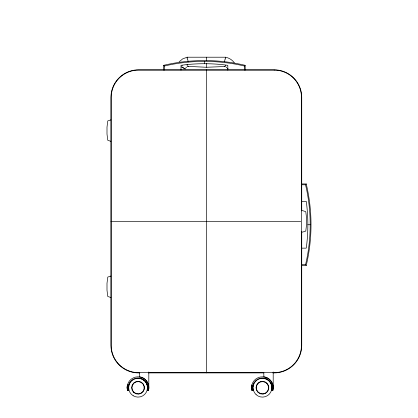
<?xml version="1.0" encoding="UTF-8"?>
<svg xmlns="http://www.w3.org/2000/svg" width="418" height="418" viewBox="0 0 418 418"><rect width="100%" height="100%" fill="white"/><g stroke="black" fill="none" stroke-linecap="round" stroke-linejoin="round"><path stroke-width="0.63" d="M147.622 388.024L147.387 390.213L148.526 390.334L148.865 387.669L148.479 384.853L147.382 382.23A10.884 10.884 0 0 0 128.525 382.318L127.453 384.952L127.093 387.768L127.459 390.438L128.598 390.302A9.729 9.729 0 0 1 137.935 377.992A9.729 9.729 0 0 1 147.387 390.193L148.526 390.334C150.187 384.299 145.772 377.349 139.434 376.827L139.434 372.511M147.387 390.193L147.627 388.301M252.618 387.172L252.989 390.302L251.85 390.438L251.484 387.768L251.845 384.952L252.916 382.318A10.884 10.884 0 0 1 271.773 382.23L272.876 384.853L273.257 387.669L272.917 390.334L271.778 390.193L272.097 387.674L271.872 386.023M127.511 384.806L127.067 387.131L127.459 390.438L128.598 390.281L128.227 387.172L129.533 382.893M251.902 384.806L251.458 387.131L251.85 390.438L252.989 390.281A9.729 9.729 0 0 1 262.326 377.992A9.729 9.729 0 0 1 271.778 390.193M252.718 386.66L253.925 382.893M301.467 265.519L306.232 265.519L305.574 264.704L306.885 258.658A176.009 176.009 0 0 0 306.885 190.812L305.574 184.766L306.232 183.951L301.467 183.951M224.44 61.906L225.098 58.943M128.619 385.135L128.253 387.763L128.598 390.281M253.01 385.135L252.644 387.763L252.989 390.281M181.846 66.243L182.274 65.589M185.707 68.05L186.553 67.141M179.092 61.854L182.739 58.833L187.191 57.214L225.485 57.214C229.007 57.841 232.241 59.878 234.32 62.789M163.61 70.099L163.61 65.333L164.426 65.992L170.471 64.68A176.009 176.009 0 0 1 238.323 64.68L244.368 65.992L245.183 65.333L245.183 70.099M227.512 68.986L227.988 68.719M227.387 68.761L227.883 68.521M110.864 119.903L107.787 120.901L106.998 127.218L106.998 133.995L107.787 140.317L110.864 141.31M110.864 276.073L107.787 277.071L106.998 283.388L106.998 290.165L107.787 296.487L110.864 297.48M187.98 66.326L188.377 66.201M187.191 66.321L206.34 67.277L225.485 66.483L225.485 65.229M301.467 184.766L305.574 184.766M301.467 201.33L306.232 201.33L306.676 204.569A173.674 173.674 0 0 1 306.676 244.901L306.232 248.146L301.467 248.146M301.467 210.667L302.689 210.667L305.772 211.66L306.561 217.982L306.561 224.753L305.772 231.076L302.689 232.074L301.467 232.074M110.942 221.368L111.209 221.368M111.951 221.368L300.725 221.368M307.852 224.738L310.187 224.738M301.467 264.704L305.574 264.704M139.795 372.903L138.489 372.903A27.551 27.551 0 0 1 110.942 345.357L110.942 97.378A27.551 27.551 0 0 1 138.489 69.832L274.187 69.832A27.551 27.551 0 0 1 301.733 97.378L301.733 210.928M148.275 372.903L263.748 372.903M272.881 372.903L274.187 372.903A27.551 27.551 0 0 0 301.733 345.357L301.733 231.807M263.826 378.18C267.724 378.624 271.094 381.874 271.831 385.699M139.434 378.18C143.782 378.671 147.408 382.632 147.611 386.995M224.299 66.201L224.696 66.326M185.289 68.761L181.668 67.016L185.164 68.986M226.122 67.141L226.713 67.721M271.757 385.156L272.118 387.078L271.778 390.213L272.917 390.334C274.579 384.299 270.164 377.349 263.826 376.827L263.826 372.511M147.361 385.156L147.726 387.078M187.577 58.943L188.236 61.906M273.2 371.978L273.2 386.65M244.368 65.992L244.368 70.099M227.805 70.099L227.805 65.333L224.56 64.889A173.674 173.674 0 0 0 184.228 64.889L180.989 65.333L180.989 70.099M225.485 57.214L225.485 59.027M206.34 57.214L206.34 58.557M206.34 58.87L206.34 60.558M206.34 63.546L206.34 67.277M206.34 69.832L206.34 70.099M206.34 70.841L206.34 371.895M206.34 372.637L206.34 372.903M204.397 61.378L204.397 63.714M187.191 57.214L187.191 59.027M187.191 64.356L187.191 65.903M164.426 65.992L164.426 70.099M148.808 371.978L148.808 386.65M163.61 65.333A176.824 176.824 0 0 1 245.183 65.333M306.232 183.951A176.824 176.824 0 0 1 306.232 265.519M274.177 70.099L138.499 70.099A27.29 27.29 0 0 0 111.209 97.389L111.209 345.346A27.29 27.29 0 0 0 138.499 372.637L274.177 372.637A27.29 27.29 0 0 0 301.467 345.346L301.467 97.389A27.29 27.29 0 0 0 274.177 70.099M133.201 395.752A9.384 9.384 0 0 0 147.444 387.914A9.384 9.384 0 0 0 133.535 379.497A9.384 9.384 0 0 0 133.201 395.752M133.723 392.465A6.432 6.432 0 0 0 144.341 389.111A6.432 6.432 0 0 0 136.122 381.592A6.432 6.432 0 0 0 133.723 392.465M133.927 392.241A6.124 6.124 0 0 0 144.043 389.043A6.124 6.124 0 0 0 136.216 381.885A6.124 6.124 0 0 0 133.927 392.241M256.119 394.649A9.384 9.384 0 0 0 271.622 389.743A9.384 9.384 0 0 0 259.625 378.776A9.384 9.384 0 0 0 256.119 394.649M258.115 392.465A6.432 6.432 0 0 0 268.732 389.111A6.432 6.432 0 0 0 260.513 381.592A6.432 6.432 0 0 0 258.115 392.465M258.319 392.241A6.124 6.124 0 0 0 268.434 389.043A6.124 6.124 0 0 0 260.607 381.885A6.124 6.124 0 0 0 258.319 392.241"/></g></svg>
